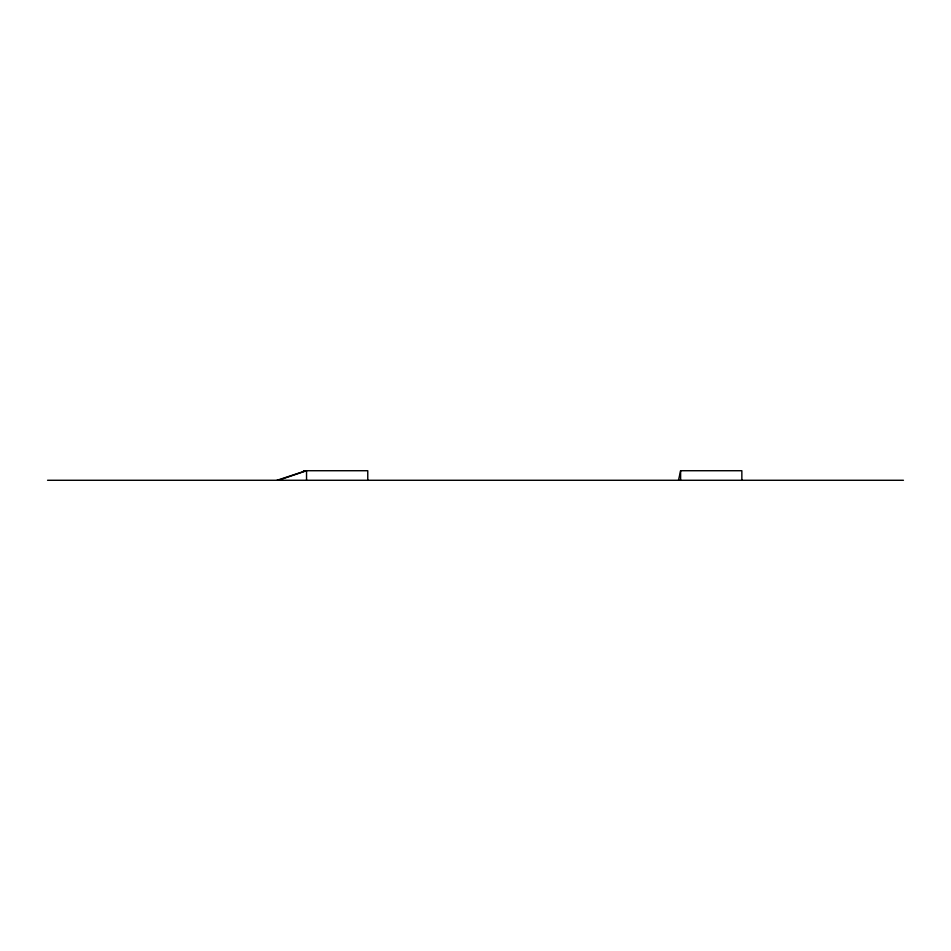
<?xml version="1.0" encoding="UTF-8"?>
<svg xmlns="http://www.w3.org/2000/svg" width="951" height="951" viewBox="0 0 951 951"><rect width="100%" height="100%" fill="white"/><g stroke="black" fill="none" stroke-linecap="round" stroke-linejoin="round"><path stroke-width="1.43" d="M678.491 480.279L680.619 470.721L741.851 470.721L741.851 480.279M278.536 480.279L306.543 470.721L306.543 480.279M277.026 480.279L306.032 470.721M303.512 470.721L367.764 470.721L367.764 480.279M47.55 480.279L903.45 480.279M680.619 470.721L680.619 480.279"/></g></svg>
